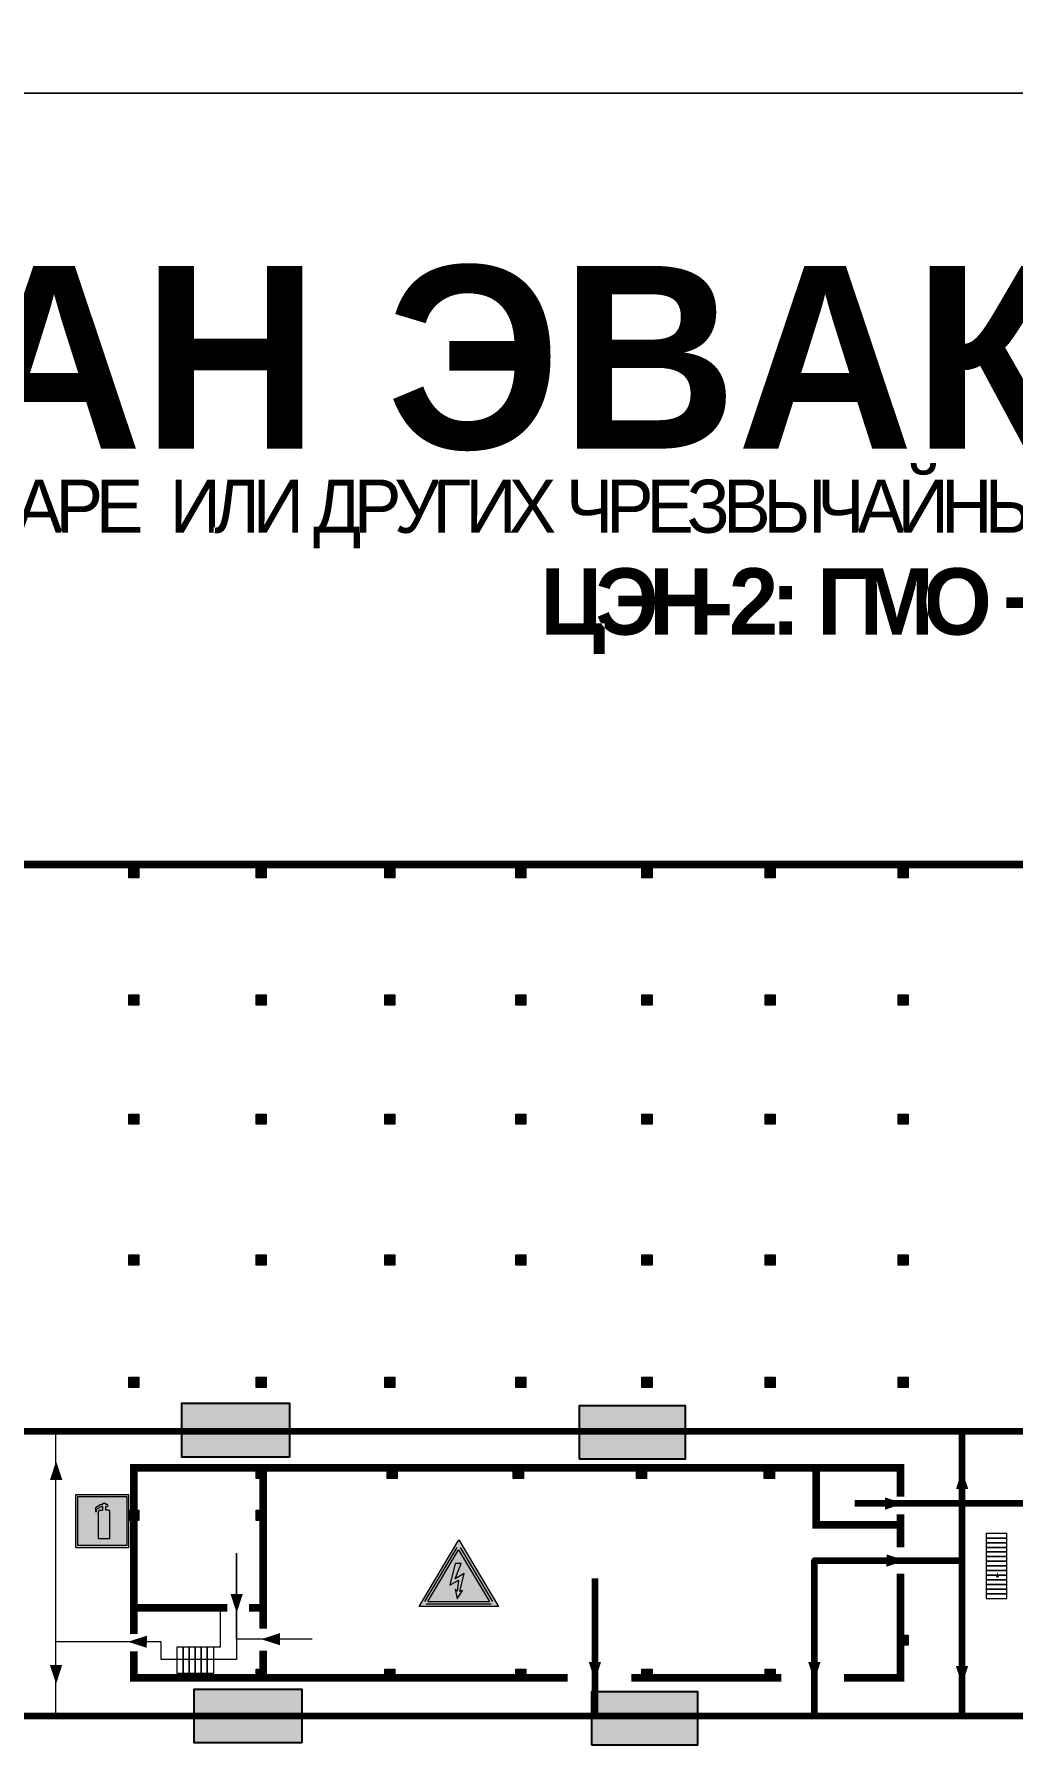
# Model space of a CAD drawing. Header units: millimetres. Extents: x 13810 to 67229, y 12374 to 21950.
# Drawn here: x 26885.2 to 27003, y 13952.6 to 14159.5 of the extents above; entities that cross this region are included whole.
import ezdxf

# ---------------------------------------------------------------- set-up
doc = ezdxf.new("R2010")
doc.units = ezdxf.units.MM
doc.layers.add('План_Штампы', color=7, linetype='Continuous')
doc.styles.add('обычный', font='arial.ttf')

# ---------------------------------------------------------------- blocks, each defined once
blk = doc.blocks.new('A$C32E8229D')
at = {"true_color": 0xffffff}
blk.add_hatch(color=7, dxfattribs=at).paths.add_polyline_path([(0, 0), (0, -8), (16, -8), (16, 0)])
h = blk.add_hatch(color=126)
h.paths.add_polyline_path([(0.2, -0.2), (15.8, -0.2), (15.8, -7.8), (0.2, -7.8)])
h.paths.add_polyline_path([(13.49, -2.05), (12.08, -2.05), (11.37, -2.63, 0.162397), (11.29, -2.84), (11.29, -3.63), (10.35, -3.63), (10.35, -4.05), (11.68, -4.05), (11.68, -3.48), (12.26, -4.28), (11.29, -5.1), (11.29, -6.78), (11.85, -6.78), (11.85, -5.44), (12.8, -4.64), (12.8, -5.94), (14.46, -5.94), (14.46, -5.39), (13.45, -5.39), (13.45, -3.97), (12.46, -2.59), (13.15, -2.59), (13.69, -3.34), (14.18, -3)], flags=16)
h.paths.add_polyline_path([(10.74, -1.82, 1), (11.8, -1.82, 1)], flags=16)
h.paths.add_polyline_path([(9.39, -3.59), (5.99, -3.59), (6.56, -3.03), (5.91, -3.03), (5.1, -3.83), (5.91, -4.64), (6.56, -4.64), (5.99, -4.09), (9.39, -4.09)], flags=16)
h.paths.add_polyline_path([(4.29, -1.08), (1.72, -1.08), (1.72, -6.6), (4.29, -6.6)], flags=16)
at = {"color": 126}
blk.add_lwpolyline([(16, -8), (0, -8), (0, 0), (16, 0)], close=True, dxfattribs=at)
blk = doc.blocks.new('A$C3E6D3DDE')
at = {"lineweight": 5}
h = blk.add_hatch(color=40, dxfattribs=at)
h.paths.add_polyline_path([(24.1, 1.45), (16.46, -11.35), (31.74, -11.35)])
h.paths.add_polyline_path([(24.09, -0.46), (30.03, -10.41), (18.14, -10.41)], flags=16)
h.paths.add_polyline_path([(24.54, -3.08), (23.41, -6.02), (25.13, -5.01), (24.33, -8.5), (24.82, -8.27), (23.79, -9.86), (23.4, -8.04), (23.8, -8.43), (24.04, -6.29), (22.39, -7.25), (23.44, -3.08)], flags=0)
h = blk.add_hatch(color=256, dxfattribs=at)
h.paths.add_polyline_path([(24.37, 0.03, 0.567511), (23.82, 0.03), (17.59, -10.4, 0.582454), (17.86, -10.88), (30.32, -10.88, 0.582149), (30.6, -10.4)])
h.paths.add_polyline_path([(24.09, -0.46), (18.14, -10.41), (30.03, -10.41)], flags=16)
h.paths.add_polyline_path([(24.54, -3.08), (23.41, -6.02), (25.13, -5.01), (24.33, -8.5), (24.82, -8.27), (23.79, -9.86), (23.4, -8.04), (23.8, -8.43), (24.04, -6.29), (22.39, -7.25), (23.44, -3.08)], flags=0)
h = blk.add_hatch(color=40, dxfattribs=at)
h.paths.add_polyline_path([(24.09, -0.46), (18.14, -10.41), (30.03, -10.41)])
h.paths.add_polyline_path([(24.82, -8.27), (23.79, -9.86), (23.4, -8.04), (23.8, -8.43), (24.04, -6.29), (22.39, -7.25), (23.44, -3.08), (24.54, -3.08), (23.41, -6.02), (25.13, -5.01), (24.33, -8.5)], flags=16)
at = {"color": 40, "lineweight": 5}
for p, q in [((16.46, -11.35), (24.1, 1.45)), ((24.1, 1.45), (31.74, -11.35))]:
    blk.add_line(p, q, dxfattribs=at)
at = {"lineweight": 5}
for p, q in [((17.59, -10.4), (23.82, 0.03)), ((24.37, 0.03), (30.6, -10.4)), ((18.14, -10.41), (24.09, -0.46)), ((23.44, -3.08), (22.39, -7.25)), ((23.41, -6.02), (24.54, -3.08)), ((24.54, -3.08), (23.44, -3.08)), ((24.09, -0.46), (30.03, -10.41)), ((22.39, -7.25), (24.04, -6.29)), ((25.13, -5.01), (23.41, -6.02)), ((24.04, -6.29), (23.8, -8.43)), ((24.33, -8.5), (25.13, -5.01)), ((23.8, -8.43), (23.4, -8.04)), ((23.4, -8.04), (23.79, -9.86)), ((23.79, -9.86), (24.82, -8.27)), ((24.82, -8.27), (24.33, -8.5)), ((17.86, -10.88), (30.32, -10.88)), ((18.14, -10.41), (30.03, -10.41))]:
    blk.add_line(p, q, dxfattribs=at)
at = {"color": 50, "lineweight": 5}
blk.add_line((31.74, -11.35), (16.46, -11.35), dxfattribs=at)
blk = doc.blocks.new('A$C3AD82952')
at = {"true_color": 0xf5f5ff}
h = blk.add_hatch(color=7, dxfattribs=at)
h.dxf.hatch_style = 1
h.paths.add_polyline_path([(8.21, 8.73, 0.414214), (7.89, 9.05), (7.22, 9.05), (7.22, 9.92), (7.59, 9.92, 1), (7.57, 10.36), (7.22, 10.36), (7.22, 10.6), (6.43, 10.6), (6.43, 10.36), (6.01, 10.36), (4.74, 9.59), (4.74, 8.69), (4.98, 8.73), (4.98, 9.26), (6.12, 9.91), (6.43, 9.91), (6.43, 9.05), (5.76, 9.05, 0.414214), (5.44, 8.73), (5.44, 2.2), (8.21, 2.2)], flags=0)
h.paths.add_polyline_path([(12.8, 12.8), (0, 12.8), (0, 0), (12.8, 0)])
h.paths.add_polyline_path([(0.51, 12.29), (12.29, 12.29), (12.29, 0.51), (0.51, 0.51)], flags=16)
h.paths.add_polyline_path([(4.74, 9.59), (6.01, 10.36), (6.43, 10.36), (6.43, 10.6), (7.22, 10.6), (7.22, 10.36), (7.59, 10.36, -0.94586), (7.59, 9.92), (7.22, 9.92), (7.22, 9.05), (7.89, 9.05, -0.414214), (8.21, 8.73), (8.21, 2.2), (5.44, 2.2), (5.44, 8.73, -0.414214), (5.76, 9.05), (6.43, 9.05), (6.43, 9.91), (6.12, 9.91), (4.98, 9.26), (4.98, 8.73), (4.74, 8.69)], flags=0)
h = blk.add_hatch(color=242)
h.dxf.hatch_style = 1
h.paths.add_polyline_path([(12.29, 12.29), (0.51, 12.29), (0.51, 0.51), (12.29, 0.51)])
h.paths.add_polyline_path([(4.74, 8.69), (4.74, 9.59), (6.01, 10.36), (6.43, 10.36), (6.43, 10.6), (7.22, 10.6), (7.22, 10.36), (7.59, 10.36, -0.94586), (7.59, 9.92), (7.22, 9.92), (7.22, 9.05), (7.89, 9.05, -0.414214), (8.21, 8.73), (8.21, 2.2), (5.44, 2.2), (5.44, 8.73, -0.414214), (5.76, 9.05), (6.43, 9.05), (6.43, 9.91), (6.12, 9.91), (4.98, 9.26), (4.98, 8.73)], flags=16)
h = blk.add_hatch(color=7, dxfattribs=at)
h.dxf.hatch_style = 1
h.paths.add_polyline_path([(8.21, 8.73, 0.414214), (7.89, 9.05), (7.22, 9.05), (7.22, 9.92), (7.59, 9.92, 1), (7.57, 10.36), (7.22, 10.36), (7.22, 10.6), (6.43, 10.6), (6.43, 10.36), (6.01, 10.36), (4.74, 9.59), (4.74, 8.69), (4.98, 8.73), (4.98, 9.26), (6.12, 9.91), (6.43, 9.91), (6.43, 9.05), (5.76, 9.05, 0.414214), (5.44, 8.73), (5.44, 2.2), (8.21, 2.2)])
at = {"color": 242, "lineweight": 5}
for p, q in [((0, 0), (0, 12.8)), ((0, 12.8), (12.8, 12.8)), ((12.8, 0), (12.8, 12.8)), ((6.01, 10.36), (4.74, 9.59)), ((4.74, 9.59), (4.74, 8.69)), ((4.74, 8.69), (4.98, 8.73)), ((4.98, 9.26), (6.12, 9.91)), ((4.98, 8.73), (4.98, 9.26)), ((5.44, 2.2), (5.44, 8.73)), ((5.76, 9.05), (6.43, 9.05)), ((6.01, 10.36), (6.43, 10.36)), ((6.12, 9.91), (6.43, 9.91)), ((7.22, 10.6), (6.43, 10.6)), ((6.43, 10.6), (6.43, 10.36)), ((6.43, 9.91), (6.43, 9.05)), ((7.22, 10.36), (7.22, 10.6)), ((7.59, 10.36), (7.22, 10.36)), ((7.22, 9.05), (7.22, 9.92)), ((7.59, 9.92), (7.22, 9.92)), ((7.89, 9.05), (7.22, 9.05)), ((8.21, 2.2), (8.21, 8.73)), ((0, 0), (12.8, 0)), ((5.44, 2.2), (8.21, 2.2))]:
    blk.add_line(p, q, dxfattribs=at)
blk.add_lwpolyline([(0.51, 12.29), (12.29, 12.29), (12.29, 0.51), (0.51, 0.51)], close=True, dxfattribs=at)
for centre, radius, start, end in [((5.76, 8.73), 0.32, 90, 180), ((7.58, 10.14), 0.223, 273.1875, 86.8125), ((7.89, 8.73), 0.32, 0, 90)]:
    blk.add_arc(centre, radius, start, end, dxfattribs=at)

msp = doc.modelspace()

# ---------------------------------------------------------------- hatches: boundary and pattern name
at = {"lineweight": 0}
h = msp.add_hatch(color=256, dxfattribs=at)
h.dxf.hatch_style = 1
h.paths.add_polyline_path([(26897.81, 14057.96), (26897.81, 14059.19), (26896.59, 14059.19), (26896.59, 14057.96)])
h = msp.add_hatch(color=256, dxfattribs=at)
h.dxf.hatch_style = 1
h.paths.add_polyline_path([(26913.15, 14057.96), (26913.15, 14059.19), (26911.93, 14059.19), (26911.93, 14057.96)])
h = msp.add_hatch(color=256, dxfattribs=at)
h.dxf.hatch_style = 1
h.paths.add_polyline_path([(26928.65, 14057.96), (26928.65, 14059.19), (26927.43, 14059.19), (26927.43, 14057.96)])
h = msp.add_hatch(color=256, dxfattribs=at)
h.dxf.hatch_style = 1
h.paths.add_polyline_path([(26944.42, 14057.96), (26944.42, 14059.19), (26943.2, 14059.19), (26943.2, 14057.96)])
h = msp.add_hatch(color=256, dxfattribs=at)
h.dxf.hatch_style = 1
h.paths.add_polyline_path([(26959.61, 14057.96), (26959.61, 14059.19), (26958.38, 14059.19), (26958.38, 14057.96)])
h = msp.add_hatch(color=256, dxfattribs=at)
h.dxf.hatch_style = 1
h.paths.add_polyline_path([(26974.43, 14057.96), (26974.43, 14059.19), (26973.21, 14059.19), (26973.21, 14057.96)])
h = msp.add_hatch(color=256, dxfattribs=at)
h.dxf.hatch_style = 1
h.paths.add_polyline_path([(26990.44, 14057.96), (26990.44, 14059.19), (26989.22, 14059.19), (26989.22, 14057.96)])
h = msp.add_hatch(color=256, dxfattribs=at)
h.dxf.hatch_style = 1
h.paths.add_polyline_path([(26897.81, 14042.64), (26897.81, 14043.87), (26896.59, 14043.87), (26896.59, 14042.64)])
h = msp.add_hatch(color=256, dxfattribs=at)
h.dxf.hatch_style = 1
h.paths.add_polyline_path([(26913.15, 14042.64), (26913.15, 14043.87), (26911.93, 14043.87), (26911.93, 14042.64)])
h = msp.add_hatch(color=256, dxfattribs=at)
h.dxf.hatch_style = 1
h.paths.add_polyline_path([(26928.65, 14042.64), (26928.65, 14043.87), (26927.43, 14043.87), (26927.43, 14042.64)])
h = msp.add_hatch(color=256, dxfattribs=at)
h.dxf.hatch_style = 1
h.paths.add_polyline_path([(26944.42, 14042.64), (26944.42, 14043.87), (26943.2, 14043.87), (26943.2, 14042.64)])
h = msp.add_hatch(color=256, dxfattribs=at)
h.dxf.hatch_style = 1
h.paths.add_polyline_path([(26959.61, 14042.64), (26959.61, 14043.87), (26958.38, 14043.87), (26958.38, 14042.64)])
h = msp.add_hatch(color=256, dxfattribs=at)
h.dxf.hatch_style = 1
h.paths.add_polyline_path([(26974.43, 14042.64), (26974.43, 14043.87), (26973.21, 14043.87), (26973.21, 14042.64)])
h = msp.add_hatch(color=256, dxfattribs=at)
h.dxf.hatch_style = 1
h.paths.add_polyline_path([(26990.44, 14042.64), (26990.44, 14043.87), (26989.22, 14043.87), (26989.22, 14042.64)])
h = msp.add_hatch(color=256, dxfattribs=at)
h.dxf.hatch_style = 1
h.paths.add_polyline_path([(26897.81, 14028.29), (26897.81, 14029.52), (26896.59, 14029.52), (26896.59, 14028.29)])
h = msp.add_hatch(color=256, dxfattribs=at)
h.dxf.hatch_style = 1
h.paths.add_polyline_path([(26913.15, 14028.29), (26913.15, 14029.52), (26911.93, 14029.52), (26911.93, 14028.29)])
h = msp.add_hatch(color=256, dxfattribs=at)
h.dxf.hatch_style = 1
h.paths.add_polyline_path([(26928.65, 14028.29), (26928.65, 14029.52), (26927.43, 14029.52), (26927.43, 14028.29)])
h = msp.add_hatch(color=256, dxfattribs=at)
h.dxf.hatch_style = 1
h.paths.add_polyline_path([(26944.42, 14028.29), (26944.42, 14029.52), (26943.2, 14029.52), (26943.2, 14028.29)])
h = msp.add_hatch(color=256, dxfattribs=at)
h.dxf.hatch_style = 1
h.paths.add_polyline_path([(26959.61, 14028.29), (26959.61, 14029.52), (26958.38, 14029.52), (26958.38, 14028.29)])
h = msp.add_hatch(color=256, dxfattribs=at)
h.dxf.hatch_style = 1
h.paths.add_polyline_path([(26974.43, 14028.29), (26974.43, 14029.52), (26973.21, 14029.52), (26973.21, 14028.29)])
h = msp.add_hatch(color=256, dxfattribs=at)
h.dxf.hatch_style = 1
h.paths.add_polyline_path([(26990.44, 14028.29), (26990.44, 14029.52), (26989.22, 14029.52), (26989.22, 14028.29)])
h = msp.add_hatch(color=256, dxfattribs=at)
h.dxf.hatch_style = 1
h.paths.add_polyline_path([(26897.81, 14011.35), (26897.81, 14012.58), (26896.59, 14012.58), (26896.59, 14011.35)])
h = msp.add_hatch(color=256, dxfattribs=at)
h.dxf.hatch_style = 1
h.paths.add_polyline_path([(26913.15, 14011.35), (26913.15, 14012.58), (26911.93, 14012.58), (26911.93, 14011.35)])
h = msp.add_hatch(color=256, dxfattribs=at)
h.dxf.hatch_style = 1
h.paths.add_polyline_path([(26928.65, 14011.35), (26928.65, 14012.58), (26927.43, 14012.58), (26927.43, 14011.35)])
h = msp.add_hatch(color=256, dxfattribs=at)
h.dxf.hatch_style = 1
h.paths.add_polyline_path([(26944.42, 14011.35), (26944.42, 14012.58), (26943.2, 14012.58), (26943.2, 14011.35)])
h = msp.add_hatch(color=256, dxfattribs=at)
h.dxf.hatch_style = 1
h.paths.add_polyline_path([(26959.61, 14011.35), (26959.61, 14012.58), (26958.38, 14012.58), (26958.38, 14011.35)])
h = msp.add_hatch(color=256, dxfattribs=at)
h.dxf.hatch_style = 1
h.paths.add_polyline_path([(26974.43, 14011.35), (26974.43, 14012.58), (26973.21, 14012.58), (26973.21, 14011.35)])
h = msp.add_hatch(color=256, dxfattribs=at)
h.dxf.hatch_style = 1
h.paths.add_polyline_path([(26990.44, 14011.35), (26990.44, 14012.58), (26989.22, 14012.58), (26989.22, 14011.35)])
h = msp.add_hatch(color=256, dxfattribs=at)
h.dxf.hatch_style = 1
h.paths.add_polyline_path([(26897.81, 13996.6), (26897.81, 13997.83), (26896.59, 13997.83), (26896.59, 13996.6)])
h = msp.add_hatch(color=256, dxfattribs=at)
h.dxf.hatch_style = 1
h.paths.add_polyline_path([(26913.15, 13996.6), (26913.15, 13997.83), (26911.93, 13997.83), (26911.93, 13996.6)])
h = msp.add_hatch(color=256, dxfattribs=at)
h.dxf.hatch_style = 1
h.paths.add_polyline_path([(26928.65, 13996.6), (26928.65, 13997.83), (26927.43, 13997.83), (26927.43, 13996.6)])
h = msp.add_hatch(color=256, dxfattribs=at)
h.dxf.hatch_style = 1
h.paths.add_polyline_path([(26944.42, 13996.6), (26944.42, 13997.83), (26943.2, 13997.83), (26943.2, 13996.6)])
h = msp.add_hatch(color=256, dxfattribs=at)
h.dxf.hatch_style = 1
h.paths.add_polyline_path([(26959.61, 13996.6), (26959.61, 13997.83), (26958.38, 13997.83), (26958.38, 13996.6)])
h = msp.add_hatch(color=256, dxfattribs=at)
h.dxf.hatch_style = 1
h.paths.add_polyline_path([(26974.43, 13996.6), (26974.43, 13997.83), (26973.21, 13997.83), (26973.21, 13996.6)])
h = msp.add_hatch(color=256, dxfattribs=at)
h.dxf.hatch_style = 1
h.paths.add_polyline_path([(26990.44, 13996.6), (26990.44, 13997.83), (26989.22, 13997.83), (26989.22, 13996.6)])
h = msp.add_hatch(color=256, dxfattribs=at)
h.dxf.hatch_style = 1
h.paths.add_polyline_path([(26913.15, 13985.65), (26913.15, 13986.88), (26911.93, 13986.88), (26911.93, 13985.65)])
h = msp.add_hatch(color=256, dxfattribs=at)
h.dxf.hatch_style = 1
h.paths.add_polyline_path([(26928.92, 13985.65), (26928.92, 13986.88), (26927.7, 13986.88), (26927.7, 13985.65)])
h = msp.add_hatch(color=256, dxfattribs=at)
h.dxf.hatch_style = 1
h.paths.add_polyline_path([(26944.11, 13985.65), (26944.11, 13986.88), (26942.89, 13986.88), (26942.89, 13985.65)])
h = msp.add_hatch(color=256, dxfattribs=at)
h.dxf.hatch_style = 1
h.paths.add_polyline_path([(26958.93, 13985.65), (26958.93, 13986.88), (26957.71, 13986.88), (26957.71, 13985.65)])
h = msp.add_hatch(color=256, dxfattribs=at)
h.dxf.hatch_style = 1
h.paths.add_polyline_path([(26974.33, 13985.65), (26974.33, 13986.88), (26973.11, 13986.88), (26973.11, 13985.65)])
h = msp.add_hatch(color=256, dxfattribs=at)
h.dxf.hatch_style = 1
h.paths.add_polyline_path([(26897.81, 13980.6), (26897.81, 13981.83), (26896.59, 13981.83), (26896.59, 13980.6)])
h = msp.add_hatch(color=256, dxfattribs=at)
h.dxf.hatch_style = 1
h.paths.add_polyline_path([(26913.15, 13980.6), (26913.15, 13981.83), (26911.93, 13981.83), (26911.93, 13980.6)])
h = msp.add_hatch(color=256, dxfattribs=at)
h.dxf.hatch_style = 1
h.paths.add_polyline_path([(26990.44, 13965.56), (26990.44, 13966.79), (26989.22, 13966.79), (26989.22, 13965.56)])
h = msp.add_hatch(color=256, dxfattribs=at)
h.dxf.hatch_style = 1
h.paths.add_polyline_path([(26913.15, 13961.46), (26913.15, 13962.69), (26911.93, 13962.69), (26911.93, 13961.46)])
h = msp.add_hatch(color=256, dxfattribs=at)
h.dxf.hatch_style = 1
h.paths.add_polyline_path([(26928.65, 13961.46), (26928.65, 13962.69), (26927.43, 13962.69), (26927.43, 13961.46)])
h = msp.add_hatch(color=256, dxfattribs=at)
h.dxf.hatch_style = 1
h.paths.add_polyline_path([(26944.42, 13961.46), (26944.42, 13962.69), (26943.2, 13962.69), (26943.2, 13961.46)])
h = msp.add_hatch(color=256, dxfattribs=at)
h.dxf.hatch_style = 1
h.paths.add_polyline_path([(26959.61, 13961.46), (26959.61, 13962.69), (26958.38, 13962.69), (26958.38, 13961.46)])
h = msp.add_hatch(color=256, dxfattribs=at)
h.dxf.hatch_style = 1
h.paths.add_polyline_path([(26974.43, 13961.46), (26974.43, 13962.69), (26973.21, 13962.69), (26973.21, 13961.46)])

# ---------------------------------------------------------------- linework, layer by layer
at = {"color": 126, "lineweight": 0, "true_color": 0x008754}
for points in [[(26676.58, 14547.45), (27276.58, 14547.45), (27276.58, 14152.45), (26676.58, 14152.45)], [(26676.58, 14152.45), (27276.58, 14152.45), (27276.58, 13757.45), (26676.58, 13757.45)]]:
    msp.add_lwpolyline(points, close=True, dxfattribs=at)
at = {"lineweight": 0, "const_width": 0.924}
for points in [[(26878.27, 14059.59), (27160.05, 14059.59)], [(26897.19, 13966.91), (26897.19, 13986.94), (26989.52, 13986.94), (26989.52, 13983.46)], [(26912.77, 13970.05), (26912.77, 13986.92)], [(26989.52, 13980.06), (26979.36, 13980.06), (26979.36, 13986.94)], [(26989.52, 13981.32), (26989.52, 13977.35)], [(26989.52, 13974.2), (26989.52, 13961.63), (26982.72, 13961.63)], [(26897.19, 13970.05), (26908.45, 13970.05)], [(26911.06, 13970.05), (26912.77, 13970.05), (26912.77, 13967.56)], [(26949.44, 13961.63), (26897.19, 13961.63), (26897.19, 13964.83)], [(26912.77, 13964.92), (26912.77, 13961.63)], [(26975.15, 13961.63), (26957.12, 13961.63)]]:
    msp.add_lwpolyline(points, dxfattribs=at)
at = {"lineweight": 0}
for points in [[(26896.59, 14059.19), (26897.81, 14059.19), (26897.81, 14057.96), (26896.59, 14057.96)], [(26911.93, 14059.19), (26913.15, 14059.19), (26913.15, 14057.96), (26911.93, 14057.96)], [(26927.43, 14059.19), (26928.65, 14059.19), (26928.65, 14057.96), (26927.43, 14057.96)], [(26943.2, 14059.19), (26944.42, 14059.19), (26944.42, 14057.96), (26943.2, 14057.96)], [(26958.38, 14059.19), (26959.61, 14059.19), (26959.61, 14057.96), (26958.38, 14057.96)], [(26973.21, 14059.19), (26974.43, 14059.19), (26974.43, 14057.96), (26973.21, 14057.96)], [(26989.22, 14059.19), (26990.44, 14059.19), (26990.44, 14057.96), (26989.22, 14057.96)], [(26896.59, 14043.87), (26897.81, 14043.87), (26897.81, 14042.64), (26896.59, 14042.64)], [(26911.93, 14043.87), (26913.15, 14043.87), (26913.15, 14042.64), (26911.93, 14042.64)], [(26927.43, 14043.87), (26928.65, 14043.87), (26928.65, 14042.64), (26927.43, 14042.64)], [(26943.2, 14043.87), (26944.42, 14043.87), (26944.42, 14042.64), (26943.2, 14042.64)], [(26958.38, 14043.87), (26959.61, 14043.87), (26959.61, 14042.64), (26958.38, 14042.64)], [(26973.21, 14043.87), (26974.43, 14043.87), (26974.43, 14042.64), (26973.21, 14042.64)], [(26989.22, 14043.87), (26990.44, 14043.87), (26990.44, 14042.64), (26989.22, 14042.64)], [(26896.59, 14029.52), (26897.81, 14029.52), (26897.81, 14028.29), (26896.59, 14028.29)], [(26911.93, 14029.52), (26913.15, 14029.52), (26913.15, 14028.29), (26911.93, 14028.29)], [(26927.43, 14029.52), (26928.65, 14029.52), (26928.65, 14028.29), (26927.43, 14028.29)], [(26943.2, 14029.52), (26944.42, 14029.52), (26944.42, 14028.29), (26943.2, 14028.29)], [(26958.38, 14029.52), (26959.61, 14029.52), (26959.61, 14028.29), (26958.38, 14028.29)], [(26973.21, 14029.52), (26974.43, 14029.52), (26974.43, 14028.29), (26973.21, 14028.29)], [(26989.22, 14029.52), (26990.44, 14029.52), (26990.44, 14028.29), (26989.22, 14028.29)], [(26896.59, 14012.58), (26897.81, 14012.58), (26897.81, 14011.35), (26896.59, 14011.35)], [(26911.93, 14012.58), (26913.15, 14012.58), (26913.15, 14011.35), (26911.93, 14011.35)], [(26927.43, 14012.58), (26928.65, 14012.58), (26928.65, 14011.35), (26927.43, 14011.35)], [(26943.2, 14012.58), (26944.42, 14012.58), (26944.42, 14011.35), (26943.2, 14011.35)], [(26958.38, 14012.58), (26959.61, 14012.58), (26959.61, 14011.35), (26958.38, 14011.35)], [(26973.21, 14012.58), (26974.43, 14012.58), (26974.43, 14011.35), (26973.21, 14011.35)], [(26989.22, 14012.58), (26990.44, 14012.58), (26990.44, 14011.35), (26989.22, 14011.35)], [(26896.59, 13997.83), (26897.81, 13997.83), (26897.81, 13996.6), (26896.59, 13996.6)], [(26911.93, 13997.83), (26913.15, 13997.83), (26913.15, 13996.6), (26911.93, 13996.6)], [(26927.43, 13997.83), (26928.65, 13997.83), (26928.65, 13996.6), (26927.43, 13996.6)], [(26943.2, 13997.83), (26944.42, 13997.83), (26944.42, 13996.6), (26943.2, 13996.6)], [(26958.38, 13997.83), (26959.61, 13997.83), (26959.61, 13996.6), (26958.38, 13996.6)], [(26973.21, 13997.83), (26974.43, 13997.83), (26974.43, 13996.6), (26973.21, 13996.6)], [(26989.22, 13997.83), (26990.44, 13997.83), (26990.44, 13996.6), (26989.22, 13996.6)], [(26911.93, 13986.88), (26913.15, 13986.88), (26913.15, 13985.65), (26911.93, 13985.65)], [(26927.7, 13986.88), (26928.92, 13986.88), (26928.92, 13985.65), (26927.7, 13985.65)], [(26942.89, 13986.88), (26944.11, 13986.88), (26944.11, 13985.65), (26942.89, 13985.65)], [(26957.71, 13986.88), (26958.93, 13986.88), (26958.93, 13985.65), (26957.71, 13985.65)], [(26973.11, 13986.88), (26974.33, 13986.88), (26974.33, 13985.65), (26973.11, 13985.65)], [(26896.59, 13981.83), (26897.81, 13981.83), (26897.81, 13980.6), (26896.59, 13980.6)], [(26911.93, 13981.83), (26913.15, 13981.83), (26913.15, 13980.6), (26911.93, 13980.6)], [(26999.83, 13978.46), (27002.33, 13978.46), (27002.33, 13979.01), (26999.83, 13979.01)], [(26999.83, 13977.9), (27002.33, 13977.9), (27002.33, 13978.46), (26999.83, 13978.46)], [(26999.83, 13977.34), (27002.33, 13977.34), (27002.33, 13977.9), (26999.83, 13977.9)], [(26999.83, 13976.79), (27002.33, 13976.79), (27002.33, 13977.34), (26999.83, 13977.34)], [(26999.83, 13976.23), (27002.33, 13976.23), (27002.33, 13976.79), (26999.83, 13976.79)], [(26999.83, 13975.67), (27002.33, 13975.67), (27002.33, 13976.23), (26999.83, 13976.23)], [(26999.83, 13975.11), (27002.33, 13975.11), (27002.33, 13975.67), (26999.83, 13975.67)], [(26999.83, 13974.56), (27002.33, 13974.56), (27002.33, 13975.11), (26999.83, 13975.11)], [(26999.83, 13974), (27002.33, 13974), (27002.33, 13974.56), (26999.83, 13974.56)], [(26999.83, 13973.44), (27002.33, 13973.44), (27002.33, 13974), (26999.83, 13974)], [(26999.83, 13972.88), (27002.33, 13972.88), (27002.33, 13973.44), (26999.83, 13973.44)], [(26999.83, 13972.33), (27002.33, 13972.33), (27002.33, 13972.88), (26999.83, 13972.88)], [(26999.83, 13971.77), (27002.33, 13971.77), (27002.33, 13972.33), (26999.83, 13972.33)], [(26999.83, 13971.21), (27002.33, 13971.21), (27002.33, 13971.77), (26999.83, 13971.77)], [(26902.42, 13965.37), (26903.14, 13965.37), (26903.14, 13962.17), (26902.42, 13962.17)], [(26903.14, 13965.37), (26903.87, 13965.37), (26903.87, 13962.17), (26903.14, 13962.17)], [(26903.87, 13965.37), (26904.6, 13965.37), (26904.6, 13962.17), (26903.87, 13962.17)], [(26904.6, 13965.37), (26905.33, 13965.37), (26905.33, 13962.17), (26904.6, 13962.17)], [(26905.33, 13965.37), (26906.05, 13965.37), (26906.05, 13962.17), (26905.33, 13962.17)], [(26906.05, 13965.37), (26906.78, 13965.37), (26906.78, 13962.17), (26906.05, 13962.17)], [(26989.22, 13966.79), (26990.44, 13966.79), (26990.44, 13965.56), (26989.22, 13965.56)], [(26911.93, 13962.69), (26913.15, 13962.69), (26913.15, 13961.46), (26911.93, 13961.46)], [(26927.43, 13962.69), (26928.65, 13962.69), (26928.65, 13961.46), (26927.43, 13961.46)], [(26943.2, 13962.69), (26944.42, 13962.69), (26944.42, 13961.46), (26943.2, 13961.46)], [(26958.38, 13962.69), (26959.61, 13962.69), (26959.61, 13961.46), (26958.38, 13961.46)], [(26973.21, 13962.69), (26974.43, 13962.69), (26974.43, 13961.46), (26973.21, 13961.46)]]:
    msp.add_lwpolyline(points, close=True, dxfattribs=at)
at = {"color": 126, "lineweight": 100, "true_color": 0x008754}
for points in [[(26706.65, 13991.36), (27167.01, 13991.36)], [(26979.16, 13973.6), (26979.16, 13975.76), (26996.92, 13975.76), (26996.92, 13991.36)], [(27010.37, 13982.64), (26998.21, 13982.64), (26984.03, 13982.64)], [(26996.92, 13957.07), (26996.92, 13976.55)], [(26952.74, 13957.07), (26952.74, 13973.6)], [(26979.16, 13957.07), (26979.16, 13973.6)], [(26706.65, 13957.07), (27167.01, 13957.07)]]:
    msp.add_lwpolyline(points, dxfattribs=at)
at = {"color": 126, "lineweight": 0, "true_color": 0x008754}
for points in [[(26887.82, 13957.07), (26887.82, 13991.36)], [(26918.66, 13966.3), (26909.58, 13966.3), (26909.58, 13976.66), (26909.58, 13963.86), (26900.51, 13963.86), (26900.51, 13965.96), (26887.82, 13965.96)]]:
    msp.add_lwpolyline(points, dxfattribs=at)
at = {"lineweight": 0}
msp.add_lwpolyline([(26902.42, 13965.37), (26907.63, 13965.37), (26907.63, 13969.83)], dxfattribs=at)
at = {"layer": 'План_Штампы', "color": 126, "true_color": 0x008754}
for points in [[(26888.6, 13985.48), (26887.12, 13985.48), (26887.85, 13987.74)], [(26997.67, 13984.38), (26996.2, 13984.39), (26996.92, 13986.65)], [(26987.64, 13981.88), (26987.64, 13983.36), (26989.91, 13982.63)], [(26987.82, 13975.02), (26987.83, 13976.5), (26990.09, 13975.77)], [(26908.85, 13971.72), (26910.32, 13971.72), (26909.59, 13969.45)], [(26914.81, 13967.03), (26914.81, 13965.56), (26912.55, 13966.28)], [(26898.78, 13966.72), (26898.77, 13965.25), (26896.51, 13965.97)], [(26887.1, 13963.17), (26888.58, 13963.17), (26887.85, 13960.91)], [(26951.98, 13963.54), (26953.46, 13963.54), (26952.73, 13961.28)], [(26978.4, 13963.54), (26979.88, 13963.54), (26979.15, 13961.28)], [(26996.18, 13963.06), (26997.65, 13963.06), (26996.93, 13960.8)]]:
    msp.add_solid(points, dxfattribs=at)
at = {"layer": 'План_Штампы'}
msp.add_solid([(27001.39, 13973.73), (27000.99, 13973.73), (27001.19, 13974.35)], dxfattribs=at)

# ---------------------------------------------------------------- block references
for name, p, xscale, yscale, zscale in [('A$C3AD82952', (26890.22, 13977.32), 0.5, 0.5, 0.5), ('A$C3E6D3DDE', (26921.26, 13977.33), 0.625, 0.625, 0.625)]:
    msp.add_blockref(name, p, dxfattribs=dict(xscale=xscale, yscale=yscale, zscale=zscale))
at = {"layer": 'План_Штампы', "color": 126, "true_color": 0x008754, "xscale": 0.8100087101568005, "yscale": 0.8100087101568005, "zscale": 0.8100087101568005, "rotation": 359.9978653237144}
for p in [(26902.97, 13994.7), (26904.46, 13960.27)]:
    msp.add_blockref('A$C32E8229D', p, dxfattribs=at)
at = {"layer": 'План_Штампы', "color": 126, "true_color": 0x008754, "xscale": -0.8, "yscale": 0.8, "zscale": 0.8}
for p in [(26963.63, 13994.39), (26965.12, 13959.96)]:
    msp.add_blockref('A$C32E8229D', p, dxfattribs=at)

# ---------------------------------------------------------------- texts
at = {"lineweight": 0, "insert": (26835.2, 14131.66), "char_height": 22, "width": 493.8901, "attachment_point": 1, "style": 'обычный'}
msp.add_mtext('{\\fProxima Nova Rg|b1|i0|c204|p2;ПЛАН ЭВАКУАЦИИ}', dxfattribs=at)
at = {"color": 0, "lineweight": 0, "insert": (26985.47, 14106.1), "char_height": 8, "width": 449.2158, "attachment_point": 5, "style": 'обычный'}
msp.add_mtext('{\\fArial Black|b1|i0|c204|p34;\\H2x;\\T0.85;  \\fArial Narrow|b0|i0|c204|p34;\\H0.8x;\\W0.9;\\P\\fProxima Nova Rg|b0|i0|c204|p2;\\H0.5x;\\W1;\\C256;ПРИ ПОЖАРЕ  ИЛИ ДРУГИХ ЧРЕЗВЫЧАЙНЫХ СИТУАЦИЯХ  ИЗ ПОМЕЩЕНИЙ \\fProxima Nova Rg|b1|i0|c204|p2;\\H1.25x;\\PЦЭН-2: ГМО +0,00}', dxfattribs=at)

doc.saveas('drawing.dxf')
